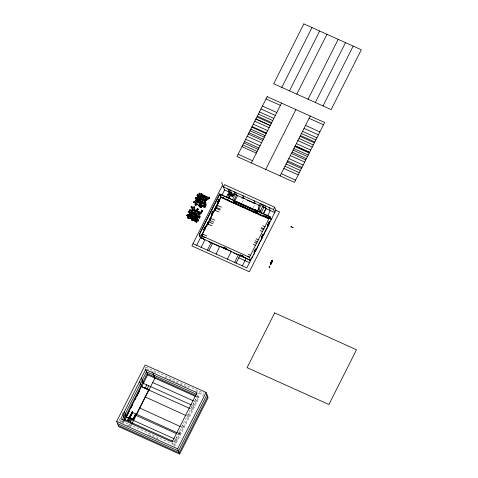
<?xml version="1.0" encoding="UTF-8"?>
<svg xmlns="http://www.w3.org/2000/svg" width="478" height="478" viewBox="0 0 478 478"><rect width="100%" height="100%" fill="white"/><g stroke="black" fill="none" stroke-linecap="round" stroke-linejoin="round"><path stroke-width="0.36" stroke-dasharray="2.39 1.79" d="M118.885 420.951L120.223 418.298M122.231 414.318L123.234 412.323M144.983 369.195L145.999 367.182L146.477 368.407M119.93 422.128L120.934 420.138M120.737 422.677L121.741 420.688M123.312 421.016L122.362 422.905L121.645 421.064L173.012 444.187L197.85 394.936M123.145 423.49L124.101 421.602M242.083 202.618L243.714 199.38M130.404 426.758L131.354 424.87M253.328 207.685L254.965 204.447M174.512 446.613L199.033 397.989L197.42 393.83M145.987 367.206L204.249 393.4M146.698 369.046L155.517 372.983M164.988 377.273L188.702 387.921M195.466 390.998L203.604 394.631M197.97 393.125L203.389 395.563M196.524 395.862L198.561 396.776L173.723 446.028L172.367 442.532M196.321 396.77L199.033 397.989M194.098 401.173L196.811 402.392L195.627 399.339M192.036 405.254L194.749 406.479L193.142 402.321M190.298 408.702L193.016 409.921L191.403 405.768M186.683 415.872L189.396 417.097L187.788 412.938M181.114 426.914L183.833 428.139L182.22 423.98M177.965 433.164L180.678 434.383L179.495 431.329M177.499 434.09L180.212 435.309L178.599 431.156M174.972 439.097L177.685 440.322L176.501 437.268M173.705 441.618L176.418 442.837L175.235 439.784M126.975 424.984L128.958 425.874M148.616 434.723L158.798 439.306M128.905 424.333L129.616 426.173"/><path stroke-width="0.72" d="M204.787 201.919L203.676 204.124L203.538 203.771L204.65 201.567L204.996 205.409L205.928 205.319L205.707 201.979M205.928 205.319L205.51 201.166L204.775 201.328L205.791 199.308L206.359 200.336L209.627 198.256L209.489 197.91L206.221 199.983M204.996 205.409L204.871 202.457M233.832 200.629L233.425 200.216L234.25 202.331L235.128 202.726C234.973 199.595 232.374 200.043 235.146 203.001M235.391 203.007L234.345 200.712M234.662 202.78L234.25 202.331M255.061 209.908C252.527 208.719 259.327 216.564 256.148 210.165C257.965 211.192 255.407 210.075 255.091 209.812M257.803 212.871L256.704 212.579L257.887 213.146M192.485 214.819L191.439 213.493L192.025 213.003L191.272 212.662L192.031 211.156L189.76 211.007L189.766 209.728L192.329 209.944L192.771 209.071L191.021 207.111L191.63 206.394L193.237 208.139L193.966 206.705L194.785 207.076L193.811 209.633L194.785 207.076M189.76 211.007L189.766 209.728M192.025 213.003L191.893 212.65L191.308 213.14L193.106 215.733L191.027 215.393L190.871 216.068L189.449 214.156L188.708 214.694L190.638 217.454M193.674 209.28L196.315 210.469L197.253 208.611L198.089 208.988L197.151 210.846L200.533 212.363L201.853 210.153L202.684 210.565L200.509 213.642L197.916 214.389L200.091 216.14L199.404 216.737L199.953 217.275L199.517 218.135L193.943 215.339L194.809 217.173L194.677 216.821L197.832 218.183L197.539 218.93L194.397 217.86L194.474 216.815L193.584 216.791L193.279 217.526L198.495 220.167L198.053 221.039L193.028 218.781L192.891 218.428L198.053 221.039M194.397 217.86L194.474 216.815M197.539 218.93L197.695 217.831M187.639 217.347L187.776 217.699L188.577 217.615L188.44 217.263L187.639 217.347L188.123 218.225L191.063 217.95L191.714 219.002L191.535 220.035L192.377 220.364L192.891 218.428M192.377 220.364L193.028 218.781M193.584 216.791L193.417 217.878L195.317 218.739M192.765 216.504L192.144 217.974L190.997 216.223L192.765 216.504L192.491 217.837M191.535 220.035L191.714 219.002M196.446 199.171L195.394 198.406L195.855 197.492L196.906 198.256L197.784 196.512M197.026 195.167L198.083 195.932L197.026 195.167L197.486 194.253L198.406 194.666L199.177 193.136L200.055 193.817L199.278 195.353L199.918 193.465M195.884 203.52L193.584 202.194L194.032 201.31L196.195 202.284L196.822 201.029L197.372 201.567L198.185 199.953L197.05 199.153L196.416 201.035L197.05 199.153M195.532 198.758L195.855 197.492M197.163 195.52L197.486 194.253M196.416 201.035L195.538 200.354L196.309 198.818L195.394 198.406M196.769 197.904L197.946 195.58M197.51 198.239L198.681 195.914L199.685 196.362L198.507 198.687L197.51 198.239L197.647 198.591L198.681 195.914M191.272 212.662L191.899 210.804L189.623 210.655M195.962 205.367L196.548 203.58L195.962 205.367L195 204.644L195.747 203.168L193.584 202.194M192.467 210.296L192.771 209.071M195.138 204.996L195.633 204.01M197.235 201.214L198.047 199.601M200.282 195.801L201.089 193.578L201.865 193.931L200.294 197.671L201.865 193.931M198.938 198.46L199.529 197.294M193.285 214.275L192.025 212.543L193.214 210.195L199.732 213.128L196.811 213.624L194.104 211.993L193.566 212.758L199.35 217.006M197.605 201.483L197.193 202.923L197.605 201.483L198.113 202.003L199.661 198.298L197.976 201.65M192.162 212.895L193.214 210.195M200.82 202.839L198.842 201.656L200.378 198.621L199.661 198.298M207.076 196.757L206.03 199.463L207.076 196.757L202.379 194.642L200.868 197.641L200.157 197.318M199.284 201.405L200.378 198.621M201.31 197.39L202.379 194.642M201.101 198.95L200.168 201.423L200.031 201.071L201.101 198.95L202.499 199.87L201.692 201.459M202.642 195.896L201.596 197.964L202.857 198.531L203.897 196.464L202.642 195.896L204.034 196.816M201.734 198.316L202.774 196.249M196.452 210.822L197.079 209.585M201.429 201.991L202.361 199.517M203.252 198.37L203.777 197.33M199.995 212.411L197.289 211.198L198.089 208.988M201.991 201.955L203.06 199.828L204.345 200.407L203.275 202.535L201.991 201.955L202.122 202.308L203.06 199.828M203.556 198.848L204.596 196.775L205.887 197.354L204.841 199.428L203.556 198.848L203.688 199.201L204.596 196.775M204.978 199.78L205.761 198.227M204.913 201.68L205.791 199.308M201.77 210.935L201.853 210.153M197.916 220.687L198.358 219.814M199.38 217.783L199.816 216.922M205.164 206.317L204.853 207.56L205.164 206.317L198.782 203.443L201.591 203.64L201.728 203.992L199.619 203.849M199.201 234.608L249.492 257.248L250.675 260.301L200.384 237.662L199.201 234.608L219.623 194.11L269.915 216.749L271.098 219.802M271.157 219.683L269.974 216.63L219.808 194.044L199.32 234.668L200.503 237.721L196.679 245.304M210.81 217.938L211.975 215.62L211.503 214.401L212.877 211.378L211.384 214.347L211.718 214.58M217.86 201.495L219.229 199.201L219.557 200.055L213.487 211.682M211.503 214.401L213.003 211.431L213.475 212.65L214.299 211.013M218.064 203.019L217.681 202.146L219.181 199.177L217.729 202.17L218.159 203.365L217.09 205.48L216.904 205.002M203.945 229.5L205.444 226.53L203.777 229.428L204.118 229.661M204.052 229.601L204.608 228.173L204.811 228.693M204.799 228.114L205.432 226.781M211.658 214.52L212.304 213.224M212.471 213.092L213.039 211.7M218.47 200.933L217.896 202.325M218.583 200.784L219.217 199.446M204.948 228.4L205.385 226.757M211.712 214.67L212.286 213.278M218.643 200.927L219.169 199.428M204.154 229.864L204.769 228.49M204.901 228.376L205.444 226.907M212.375 213.409L211.891 215.028M212.507 213.296L213.128 211.921M217.938 202.529L218.822 201.286M218.685 201.041L219.306 199.667M201.435 235.379L202.248 233.778M205.564 227.116L204.243 229.996M207.5 223.847L208.414 221.547L208.719 222.079M209.298 220.286L209.938 218.518M211.802 214.891L213.182 212.071M215.076 208.33L214.269 209.938L214.574 210.469M216.516 205.48L215.709 207.088L216.014 207.619M217.98 202.642L219.3 199.762M201.292 235.971L205.773 227.385L205.397 226.512L203.897 229.482L204.375 230.701M204.237 230.085L204.859 228.711M208.533 221.601L204.721 228.466M207.912 223.686L213.164 212.124M211.844 215.004L212.387 213.535M213.212 212.148L212.668 213.618L212.381 212.871M218.775 201.268L220.806 197.163L219.623 194.11M201.334 236.078L220.991 197.097L219.808 194.044M221.971 195.155L224.582 189.975L221.625 182.351M201.746 235.911L202.553 234.31M206.46 226.56L207.344 224.803M201.955 235.702L202.762 234.101L206.866 236.024M214.915 210.619L215.847 208.115L219.97 210.039M216.349 207.769L217.287 205.265L221.404 207.189M201.955 236.287L203.007 234.208M208.079 224.11L208.916 221.864L207.834 224.003L212.017 225.813M209.878 220.549L210.714 218.303L209.633 220.442L213.815 222.246M216.092 208.223L214.771 210.254M216.205 207.404L217.526 205.373M222.222 197.408L224.457 198.268L224.582 198.86L224.397 198.388L222.222 197.408L222.407 197.88L222.282 197.289M201.166 247.323L204.99 239.741L203.449 238.809M226.488 197.109L229.07 191.995L227.887 188.941M281.811 87.402L311.991 27.557M226.674 199.123C227.307 200.951 225.879 198.006 227.642 199.553L227.833 200.324M227.576 197.599L230.157 192.485L228.974 189.431M234.077 203.437L227.97 200.688L227.642 199.553M228.831 198.113L230.366 195.072L232.666 196.105M231.095 194.217L231.507 192.819L259.512 205.426M229.267 197.838L231.633 193.148L230.45 190.095M116.692 421.399L145.133 364.995L206.09 392.438L208.127 397.696L179.686 454.1L118.729 426.657L116.692 421.399L177.649 448.842L179.686 454.1M227.928 194.259L231.221 195.729L231.693 194.211M232.637 194.636L232.165 196.153L231.537 195.872L232.009 194.355M230.964 193.883L233.264 194.916L232.481 196.297L232.35 195.968M232.792 196.44L233.264 194.916M145.629 369.608L120.791 418.859L172.158 441.983L196.99 392.731L145.629 369.608L147.666 374.866L195.639 396.459M232.738 199.302L235.176 194.468M207.404 250.131L211.228 242.543L211.372 242.914M251.356 162.962L281.536 103.117M122.278 419.809L146.483 371.812L196.494 394.326M233.198 200.766L256.985 211.33L257.726 213.505L233.999 202.827L233.198 200.766L256.925 211.449L257.726 213.505M233.342 201.591L236.61 195.114L235.552 192.395M208.832 250.777L212.662 243.188L212.806 243.559L208.874 241.79M289.477 90.856L319.657 31.01M123.629 420.389L147.194 373.653L195.849 395.551M233.999 202.827L233.264 200.646M237.65 195.586L235.989 198.884L233.509 201.68M124.417 420.975L126.323 417.198L124.28 411.934M126.652 416.535L129.323 411.247M130.984 407.943L132.651 404.639M135.316 399.357L135.985 398.031M136.648 396.71L139.648 390.765M147.666 374.866L141.649 386.798L139.612 381.54M127.363 420.754L129.424 416.081L130.5 416.565M128.439 421.238L129.705 418.722L129.251 417.545L132.245 411.606L132.693 412.508L130.07 417.712M134.36 418.328L133.398 420.234L129.891 418.656L129.43 417.479L132.364 411.66M142.325 387.102L145.037 388.321L146.77 384.88M130.267 422.062L130.805 420.993L127.901 419.684M130.375 422.11L131.641 419.594L131.187 418.417M145.682 388.614L146.973 389.194L148.706 385.752M176.818 433.779L136.105 415.454L135.405 414.169L132.938 419.057L129.43 417.479M216.14 254.069L219.844 246.164L223.955 248.01M296.784 94.142L326.964 34.297M133.577 420.461L133.123 419.284L135.65 414.277M134.957 417.133L135.866 415.346M177.29 432.853L132.573 412.454L129.58 418.387L126.192 416.864L141.524 386.469L148.778 389.737L135.979 415.119L135.405 414.169M131.671 424.237L154.926 378.134L152.882 372.87M223.985 247.724L225.287 248.494M224.027 247.837L226.895 249.313M224.23 247.741L224.576 248.267M224.319 247.963L224.666 248.488M224.78 248.172L225.084 248.59M225.156 248.16L225.449 248.901L225.455 248.297M225.042 248.476L224.72 247.903L225.102 248.745M225.204 248.267L225.592 249.014L225.598 248.668M225.401 248.267L225.718 248.96M225.771 248.494L226.148 249.098M225.819 248.608L226.166 249.193M265.72 169.427L295.9 109.582M226.674 248.841L226.96 249.582L225.646 248.901M226.572 249.193L226.231 248.584L226.614 249.307M226.715 248.948L223.77 247.431L226.769 248.841M226.787 249.134L225.431 248.345M226.829 249.247L225.491 248.488M227.104 249.689L226.793 248.793M227.391 259.13L231.215 251.542M308.029 99.209L338.209 39.363M260.325 203.544L258.741 206.675L257.821 211.156L261.412 204.034L262.47 206.753L265.953 208.324L263.121 213.935L262.792 213.791M262.47 206.753L260.002 211.646L258.945 208.928M234.692 262.416L238.426 254.595L240.751 255.64M260.438 211.366L261.054 210.141M315.337 102.495L345.516 42.65M260.958 213.23L263.898 207.398M236.126 263.061L239.95 255.479L240.093 255.844M280.084 175.892L310.264 116.046M243.702 256.967L243.445 256.363L243.864 257.236L243.559 256.339L240.512 255.025L243.535 256.387M240.727 255.318L240.966 255.826M240.876 255.605L242.209 256.447M241.026 255.36L241.426 256.035M240.924 255.718L240.536 254.977M241.079 255.509L241.414 256.059M241.486 255.569L241.82 256.059M241.384 255.927L240.996 255.288M241.527 255.682L241.892 256.244M262.165 215.214L262.428 215.895L262.165 215.214L265.021 216.355M241.952 255.778L242.436 256.399M241.993 255.891L242.454 256.555L242.209 255.927M242.035 255.999L240.679 255.21M242.095 256.148L240.739 255.354M263.563 213.642L266.079 208.653L264.896 205.6M242.507 255.969L242.854 256.495M242.597 256.19L242.944 256.716M242.973 256.178L243.32 256.704M243.057 256.399L243.404 256.925M265.284 217.036L264.818 215.829L270.626 218.589M242.358 265.87L246.188 258.281M267.65 215.721L270.261 210.535L269.078 207.488M323.003 105.949L353.182 46.103M220.806 197.163L268.899 218.81L268.445 217.46M249.492 257.248L269.974 216.63M273.565 209.507L274.707 207.249L224.535 184.663L223.399 186.922L273.565 209.507L274.748 212.561L266.079 208.653M253.734 254.888L254.595 253.179L254.069 251.936L255.569 248.972L256.089 250.215L260.498 240.625L260.683 241.103M260.976 240.524L262.147 238.205L261.621 236.963L263.121 233.993L263.498 234.871L263.241 234.579L262.01 237.59M269.508 222.545L269.299 221.738L267.805 224.708L268.182 225.586M254.194 251.984L254.828 250.651M254.947 250.502L255.581 249.163M261.747 237.01C262.123 234.071 263.008 237.668 262.422 235.499M262.5 235.523L263.133 234.19M267.925 224.756L268.558 223.423M268.678 223.268C269.006 218.781 270.375 225.969 269.299 221.738M255.622 249.277L255.079 250.747M261.789 237.124L262.362 235.726M262.541 235.636C263.085 233.049 263.874 235.033 262.745 236.156M267.973 224.869C268.558 222.139 269.281 224.511 268.146 225.311M268.857 223.626L269.353 222.049M261.866 237.309L262.404 235.839M262.673 235.881L263.151 234.351M268.104 225.114L268.582 223.584M268.791 223.567L269.395 222.156M254.445 252.527L255.688 249.552M255.031 251.171L254.487 252.641L254.153 251.876M255.778 249.683L255.24 251.153L254.923 250.4M261.95 237.53L262.506 236.102M262.697 236.042L263.33 234.71M268.128 225.275L268.929 224.098M268.941 223.847L269.514 222.455M254.439 252.617L255.073 251.285M255.192 251.135L255.826 249.797M262.625 236.305L262.04 237.662L261.753 236.921M264.573 232.577L265.649 230.444L265.822 230.916M266.987 228.598L266.18 230.205L265.995 229.727L268.325 225.951L268.021 224.887M269.556 222.569L268.971 223.925L268.708 223.256M274.707 207.249L275.89 210.302L246.845 267.889L193.04 243.666M263.916 234.692L264.471 233.599M270.5 263.33L272.042 260.379L272.376 261.233L270.877 264.203L270.5 263.33L270.787 263.695M270.656 263.45L271.211 262.022L271.498 262.763M271.462 262.022L271.958 260.534L272.269 261.287M270.697 263.563L271.331 262.225M272.078 260.743L271.582 262.32M269.305 267.214C269.09 265.923 269.496 268.487 269.849 266.318L269.706 265.995L269.323 266.814M270.739 263.671L271.283 262.207M271.486 262.189L272.119 260.851M270.799 263.82L272.167 260.964M270.841 263.934L271.456 262.559M177.649 448.842L206.09 392.438M270.829 264.179L272.329 261.215M290.953 226.554L293.086 227.588M206.956 394.619L178.503 451.047L117.546 423.604M207.667 396.459L179.214 452.887L118.257 425.444M293.008 227.612L290.971 226.65M193.052 219.838L193.5 219.145L196.816 221.266L196.434 222.258L193.052 219.838L196.434 222.258M254.816 209.764L255.778 212.083M256.22 212.357L255.318 209.95M257.433 212.901L256.758 211.091M196.297 221.906L196.816 221.266M188.577 217.615L186.826 215.363L187.525 214.742L189.503 217.179L190.501 217.102L188.708 214.694M186.964 215.715L187.525 214.742M199.404 216.737L199.541 217.09L200.091 216.14M188.613 211.748L189.384 211.192L190.513 212.758L191.463 214.789L190.537 215.082L188.613 211.748L190.537 215.082M188.846 215.046L189.587 214.508L189.449 214.156M205.893 199.111L209.041 197.127L209.627 198.256M190.405 214.736L191.325 214.437M198.627 213.977L199.272 213.797M196.548 203.58L197.611 204.423A18.558 17.758 -21.2 0 1 200.336 207.362L201.477 207.165L201.614 207.518L200.473 207.715A18.558 17.758 -21.2 0 0 197.749 204.775L196.685 203.933M204.859 205.056L205.791 204.966M187.776 217.699L188.254 218.577L191.2 218.303L191.845 219.354M193.715 217.143L194.612 217.167M256.154 210.201L257.068 212.543M197.056 202.57L201.292 202.762L198.842 201.656M190.997 216.223L192.903 216.857M196.022 217.58L197.832 218.183M194.259 217.508L197.402 218.577M191.397 219.683L192.24 220.011M266.037 98.91L280.401 105.375M309.123 118.305L323.486 124.77M262.446 106.032L276.804 112.497M305.532 125.427L319.896 131.892M260.964 108.966L275.328 115.431M304.05 128.361L318.414 134.826M259.47 111.936L273.828 118.401M302.556 131.331L316.92 137.795M258.371 114.105L272.735 120.576M301.457 133.505L315.821 139.97M257.355 116.124L271.719 122.589M300.441 135.525L314.805 141.99M256.937 116.955L271.295 123.42M300.023 136.355L314.387 142.82M255.915 118.974L270.279 125.439M255.855 119.094L270.219 125.559M298.947 138.489L313.305 144.959M254.786 121.221L269.15 127.686M297.872 140.616L312.236 147.081M253.286 124.19L267.65 130.655M296.378 143.585L310.736 150.05M295.231 145.856L309.595 152.321M252.085 126.574L266.449 133.039M295.171 145.969L309.535 152.44M251.798 127.142L266.162 133.613M294.884 146.543L309.248 153.008M250.783 129.162L265.141 135.627M293.868 148.562L308.226 155.027M250 130.709L264.364 137.174M293.086 150.104L307.45 156.569M248.984 132.723L263.348 139.194M292.07 152.124L306.434 158.588M248.315 134.055L262.673 140.52M291.401 153.45L305.765 159.915M290.319 155.595L304.683 162.06M247.18 136.302L261.544 142.767M288.826 158.559L303.183 165.03M245.686 139.265L260.044 145.736M244.539 141.536L258.903 148.001M287.631 160.931L301.988 167.396M287.075 162.03L301.439 168.495M243.834 142.94L258.198 149.405M286.053 164.05L300.417 170.515M242.818 144.953L257.176 151.424M241.958 146.656L256.322 153.121M284.966 166.213L299.33 172.678M283.854 168.411L298.218 174.876M238.134 154.239L252.498 160.71M281.219 173.639L295.583 180.104M223.901 186.898L222.079 186.079L191.899 245.925L249.349 271.785L279.528 211.939L275.89 210.302M224.582 189.975L231.633 193.148M242.053 197.838L244.043 198.734L242.86 195.681M247.353 200.222L251.32 202.009M252.647 202.606L255.288 203.795L254.105 200.742M258.61 205.289L259.936 205.893M229.619 193.554L233.395 195.251M261.813 213.349L262.141 213.493M264.758 215.942L268.385 217.58M226.614 199.236L227.576 199.673M229.751 200.766L227.91 199.941L228.042 200.27M234.059 202.708L257.785 213.391M260.307 214.526L258.873 213.881L259.004 214.21M220.991 197.097L261.179 215.19L261.054 214.861M261.508 215.339L268.917 218.673L268.648 217.992M225.03 199.362L226.345 199.959M235.433 204.052L243.577 207.715M244.933 208.324L246.965 209.239M248.321 209.854L256.465 213.517M257.821 214.126L261.89 215.96M219.187 199.374L219.432 200.097M269.419 222.324L268.176 225.299M219.049 199.78L219.115 200.324M269.228 222.497L269.371 223.13L269.168 222.348M219.109 199.929L219.199 200.551M218.864 200.348L219.02 201.023L218.822 200.24M268.941 222.802L269.198 223.471L268.977 223.268M269.234 222.891L269.114 222.258M268.983 222.909L269.048 223.453M218.589 200.694L218.852 201.363M218.858 200.706L219.079 200.909L218.769 200.151M268.756 223.369L268.929 224.098M218.482 200.969L218.649 201.507M218.733 201.065L218.428 200.664L218.81 201.537L218.099 202.845L217.854 202.212M218.464 201.023L217.944 202.439M218.225 201.172L218.56 201.937L218.321 201.698M268.391 223.758L268.678 224.499M218.356 201.417L218.41 201.925M268.475 223.979L268.528 224.487M218.088 201.758L218.135 202.266M268.301 224.941L268.206 224.325M218.129 201.871L218.177 202.379M268.248 224.433L268.367 225.06M202.517 194.994L207.213 197.109M268.254 224.827L268.164 224.212M204.733 197.127L206.024 197.707M199.147 195L200.145 195.448M262.601 225.736L265.117 226.871M199.798 198.651L200.509 198.973M201.238 199.302L202.499 199.87M203.198 200.18L204.482 200.76M216.48 207.452L220.388 209.209M261.58 227.755L264.101 228.89M197.187 199.505L198.185 199.953M200.031 201.071L201.292 201.638M215.512 207.96L215.656 208.33M261.161 228.586L263.677 229.721M201.591 203.64L201.471 202.839L203.538 203.771M195.538 200.354L196.279 200.682M201.471 202.839L203.676 204.124M197.372 201.567L196.822 201.029M197.743 201.836L198.113 202.003M215.04 210.302L218.948 212.059M260.146 230.605L262.661 231.74M195.789 202.391L194.032 201.31M199.559 204.088L205.301 206.669M204.715 207.207L199.224 204.733L201.477 207.165M199.362 205.086L204.853 207.56M213.033 211.79L212.555 213.319M212.841 211.963L213.08 212.686M262.96 234.525L263.199 235.248M212.925 212.184L212.979 212.692M213.224 212.274L212.877 211.378M263.049 234.746L263.097 235.254M212.656 212.531L212.704 213.033M262.775 235.092L262.87 235.708M195 204.644L195.825 205.014M212.698 212.638L212.746 213.146M262.816 235.206L262.936 235.833M212.423 212.985L212.429 213.648M262.547 236.21L262.589 235.66M262.822 235.6L262.733 234.979M212.304 212.937L212.501 213.833M212.262 213.11L212.525 213.845M262.715 236.084L262.476 235.427M212.166 213.636L212.322 214.311L212.095 213.451M262.213 236.013L262.32 236.664M262.285 236.198L262.392 236.849M211.862 213.905L211.969 214.556M261.98 236.467L262.087 237.118M212.202 214.102L212.071 213.439M211.975 214.198L211.754 214.001L212.011 214.67M262.099 236.765L261.872 236.562L262.135 237.231M211.635 214.359L211.921 215.1M198.227 209.34L197.253 208.611M194.474 209.926L195.795 210.523M210.374 218.147L210.517 218.518M193.351 210.547L199.87 213.481M210.923 218.47L214.831 220.227M256.023 238.773L258.544 239.908M255.007 240.793L257.523 241.928M191.14 212.31L191.893 212.65M193.954 214.58L198.675 216.701M199.541 217.09L199.953 217.275M209.125 222.031L213.033 223.794M254.23 242.334L256.746 243.469M199.517 218.135L193.943 215.339M207.338 223.686L207.643 224.218M253.209 244.354L255.73 245.489M196.589 219.306L198.495 220.167M205.355 226.686L205.648 227.426M255.449 249.612L255.503 250.119M205.265 227.116L205.522 227.785L205.301 227.588M255.348 249.618L255.587 250.341M205.307 227.229L205.415 227.881M255.21 250.03C255.7 251.476 254.923 250.066 255.312 250.293M205.038 227.57L205.146 228.227M205.08 227.683L205.187 228.335M254.977 250.484L254.983 251.147M255.276 250.574L255.18 249.958M255.025 250.597L255.043 251.297M204.853 228.137L204.943 228.938M255.121 250.86L255.533 249.146L255.867 249.91M254.852 250.813L254.374 252.342M204.65 228.281L204.16 229.769M254.66 250.986L254.756 251.607M205.02 228.675L204.727 227.928L204.978 228.848M204.53 228.639L204.626 229.255M254.744 251.207L254.81 251.751M204.572 228.753L204.668 229.368M254.427 251.44L254.523 252.061M204.303 229.093L204.351 229.601M204.584 229.147L204.465 228.52M254.517 251.667L254.565 252.169M204.196 229.099L204.441 229.822M204.058 229.512L204.226 230.049M254.29 252.121L254.78 250.627L255.067 251.374M271.988 261.657L271.839 260.892M272.119 260.94L271.665 262.541L271.379 261.801M271.952 261.185L271.731 260.988L272.018 261.729M272.215 261.203L271.994 260.361M271.606 261.346L271.701 261.962M271.946 261.544L271.815 260.88M271.695 261.568L271.761 262.111M271.42 261.914L271.456 262.649M271.116 262.452L271.223 263.103M271.157 262.559L271.265 263.217M270.93 263.019L270.966 263.486M270.871 264.005L270.608 263.276L270.877 264.203M248.213 254.266L250.729 255.395M247.198 256.28L249.713 257.415M202.606 236.58L205.199 237.751M225.269 248.333L223.913 247.538L224.2 248.279M242.197 255.891L243.565 256.716L242.25 256.035M240.781 255.467L243.661 256.859M200.276 237.375L201.513 237.936M224.092 248.106L225.425 248.739M225.604 248.787L231.089 251.225L231.358 251.912M242.37 256.333L246.098 258.048L246.331 258.652L245.166 258.126M225.473 248.853L224.08 248.333L223.746 247.479L224.176 248.327M240.9 255.766L242.232 256.399M242.412 256.447L243.744 257.08M239.872 255.634L250.591 260.462M213.469 243.858L219.444 246.546M233.348 252.808L237.333 254.601M248.255 259.518L250.173 260.385M238.761 257.839L249.48 262.667M152.703 382.537L193.417 400.869M191.361 404.95L143.388 383.356L141.345 378.098M147.618 389.486L189.623 408.397M186.008 415.567L145.163 396.907M180.439 426.609L139.594 407.949M129.251 417.545L133.123 419.284M126.323 417.198L174.291 438.792M173.024 441.308L125.051 419.714L123.013 414.456M194.188 219.82L195.293 220.46M194.779 212.674L196.942 213.977M193.566 212.758L199.212 216.654L193.148 213.923L192.025 212.543M234.268 200.605L235.272 202.953M195.849 220.842L196.954 221.619M199.762 205.468L201.614 207.518M192.676 207.661L191.63 206.394M186.826 215.363L188.44 217.263M192.909 209.424L191.021 207.111M187.663 215.094L188.852 216.558M189.587 214.508L190.656 215.942M191.134 216.576L191.899 217.741M205.928 199.661L206.359 200.336M191.463 214.789L189.384 211.192M262.846 204.68L264.029 207.733M266.569 216.761L267.041 217.974M267.907 224.654L268.218 225.407M256.883 210.493L257.935 213.092M256.829 212.961L256.961 213.29M251.571 210.589L251.697 210.923M269.216 266.706L269.377 267.25M234.118 191.75L235.301 194.797M232.947 194.779L233.079 195.108M232.32 194.492L231.848 196.016L231.722 195.681M231.376 194.068L230.91 195.586L230.778 195.257M232.039 195.825L232.165 196.153M231.406 195.538L231.537 195.872M233.36 200.348L234.184 202.463M231.095 195.4L231.221 195.729M230.366 195.072L230.498 195.4M252.874 256.59L252.689 256.112L251.655 258.359M219.749 194.164L220.932 197.217M209.041 197.127L209.179 197.48M205.51 201.166L205.648 201.519M201.089 193.578L201.22 193.931M199.177 193.136L199.314 193.488M202.684 210.565L202.606 211.348L200.646 213.995L198.806 214.7L197.916 214.389M200.336 207.362L200.473 207.715M197.151 210.846L197.289 211.198M193.966 206.705L194.104 207.058M194.104 211.993L194.241 212.346M203.562 239.096L203.275 238.361L201.34 237.488L201.626 238.223M191.308 213.14L191.439 213.493M193.5 219.145L193.638 219.498M191.027 215.393L191.164 215.745M191.063 217.95L191.2 218.303M188.123 218.225L188.254 218.577M148.778 389.737L148.909 390.066M146.842 388.865L146.973 389.194M144.906 387.993L145.037 388.321M132.245 411.606L132.633 412.628M131.898 412.586L132.352 413.763M133.266 419.905L133.398 420.234M131.247 418.298L131.701 419.475M201.608 203.192L201.728 203.992M267.172 96.652L236.998 156.497L294.448 182.357L324.622 122.517L267.172 96.652M303.859 23.9L273.685 83.746L331.135 109.605L361.308 49.76L303.859 23.9M274.677 312.905L247.066 367.66L328.906 404.502L356.516 349.747L274.677 312.905M256.065 210.248L256.889 212.722L256.047 210.278"/></g></svg>
